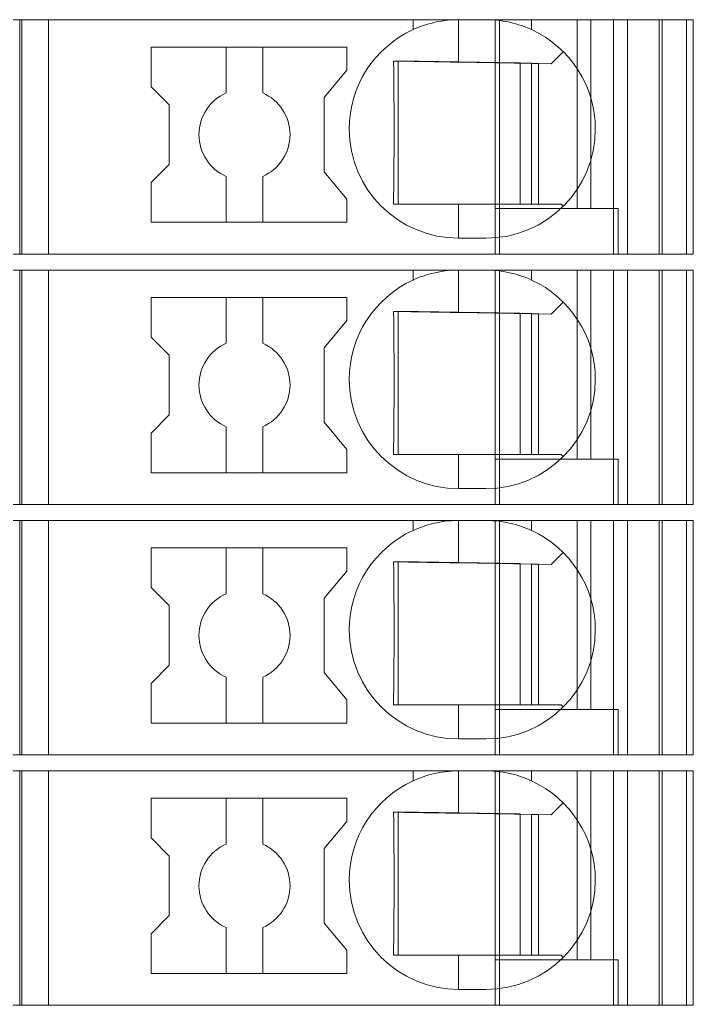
# Model space of a CAD drawing. Header units: millimetres. Extents: x 0 to 1680, y 0 to 1188.
# Drawn here: x 954.37 to 969.15, y 276.35 to 298 of the extents above; entities that cross this region are included whole.
import ezdxf
from ezdxf.enums import TextEntityAlignment as Align

# ---------------------------------------------------------------- set-up
doc = ezdxf.new("R2010")
doc.units = ezdxf.units.MM
for name, color, linetype, lineweight in [('EPLAN309', 5, 'Continuous', 5), ('EPLAN493', 5, 'Continuous', 5), ('MAIN-1', 7, 'Continuous', 5), ('MAIN-2', 7, 'Continuous', 5)]:
    doc.layers.add(name, color=color, linetype=linetype, lineweight=lineweight)
doc.styles.add('Tahoma', font='')
doc.styles.get('Tahoma').set_extended_font_data('Tahoma')

# ---------------------------------------------------------------- blocks, each defined once
blk = doc.blocks.new('EPLSYM_LibrarySPECIAL_Symbol12_Variant0_Placement8_59')
at = {"layer": 'EPLAN309', "lineweight": 13, "ltscale": 16}
blk.add_lwpolyline([(0, -5.15), (68.15, -5.15), (68.15, 0), (0, 0)], close=True, dxfattribs=at)
at = {"layer": 'EPLAN493', "color": 5, "style": 'Tahoma'}
blk.add_attdef('17_20450', text='', height=2.3478, dxfattribs=at).set_placement((0, -21.83478), align=Align.MIDDLE_RIGHT)
blk = doc.blocks.new('EPLSYM_LibrarySPECIAL_Symbol12_Variant0_Placement8_60')
at = {"layer": 'EPLAN309', "lineweight": 13, "ltscale": 16}
blk.add_lwpolyline([(0, -5.15), (68.15, -5.15), (68.15, 0), (0, 0)], close=True, dxfattribs=at)
at = {"layer": 'EPLAN493', "color": 5, "style": 'Tahoma'}
blk.add_attdef('17_20450', text='', height=2.3478, dxfattribs=at).set_placement((0, -21.83478), align=Align.MIDDLE_RIGHT)
blk = doc.blocks.new('EPLSYM_LibrarySPECIAL_Symbol12_Variant0_Placement8_61')
at = {"layer": 'EPLAN309', "lineweight": 13, "ltscale": 16}
blk.add_lwpolyline([(0, -5.15), (68.15, -5.15), (68.15, 0), (0, 0)], close=True, dxfattribs=at)
at = {"layer": 'EPLAN493', "color": 5, "style": 'Tahoma'}
blk.add_attdef('17_20450', text='', height=2.3478, dxfattribs=at).set_placement((0, -21.83478), align=Align.MIDDLE_RIGHT)
blk = doc.blocks.new('EPLSYM_LibrarySPECIAL_Symbol12_Variant0_Placement8_62')
at = {"layer": 'EPLAN309', "lineweight": 13, "ltscale": 16}
blk.add_lwpolyline([(0, -5.15), (68.15, -5.15), (68.15, 0), (0, 0)], close=True, dxfattribs=at)
at = {"layer": 'EPLAN493', "color": 5, "style": 'Tahoma'}
blk.add_attdef('17_20450', text='', height=2.3478, dxfattribs=at).set_placement((0, -21.83478), align=Align.MIDDLE_RIGHT)

msp = doc.modelspace()

# ---------------------------------------------------------------- linework, layer by layer
at = {"layer": 'MAIN-1'}
for p, q in [((955, 298), (954.367, 298)), ((954.367, 292.85), (954.367, 298)), ((955, 298), (963, 298)), ((955, 292.85), (955, 298)), ((963, 298), (964, 298)), ((963, 297.782), (963, 298)), ((963.347, 297.909), (963.283, 297.89)), ((963.413, 297.927), (963.347, 297.909)), ((963.481, 297.943), (963.413, 297.927)), ((963.551, 297.958), (963.481, 297.943)), ((963.622, 297.97), (963.551, 297.958)), ((963.696, 297.981), (963.622, 297.97)), ((963.771, 297.989), (963.696, 297.981)), ((963.847, 297.995), (963.771, 297.989)), ((963.923, 297.999), (963.847, 297.995)), ((964, 298), (963.923, 297.999)), ((964, 297.068), (964, 298)), ((964, 298), (964.6, 298)), ((964.6, 298), (964.677, 297.999)), ((965.6, 298), (964.6, 298)), ((964.677, 297.999), (964.753, 297.995)), ((964.753, 297.995), (964.829, 297.989)), ((964.829, 297.989), (964.904, 297.981)), ((964.904, 297.981), (964.978, 297.97)), ((964.978, 297.97), (965.049, 297.958)), ((965.049, 297.958), (965.119, 297.943)), ((965.119, 297.943), (965.187, 297.927)), ((965.187, 297.927), (965.253, 297.909)), ((965.253, 297.909), (965.317, 297.89)), ((965.6, 298), (969, 298)), ((965.6, 297.782), (965.6, 298)), ((969, 292.85), (969, 298)), ((963.052, 297.805), (963, 297.782)), ((963.106, 297.827), (963.052, 297.805)), ((963.163, 297.849), (963.106, 297.827)), ((963.222, 297.87), (963.163, 297.849)), ((963.283, 297.89), (963.222, 297.87)), ((965.317, 297.89), (965.378, 297.87)), ((965.378, 297.87), (965.437, 297.849)), ((965.437, 297.849), (965.494, 297.827)), ((965.494, 297.827), (965.548, 297.805)), ((965.548, 297.805), (965.6, 297.782)), ((957.25, 297.4), (957.25, 296.529)), ((957.25, 297.4), (961.55, 297.4)), ((958.9, 297.4), (958.9, 296.392)), ((959.7, 296.392), (959.7, 297.4)), ((961.55, 296.889), (961.55, 297.4)), ((966.033, 297.033), (966.297, 297.297)), ((962.574, 297.092), (962.574, 297.022)), ((962.635, 297.091), (962.574, 297.092)), ((962.696, 297.09), (962.635, 297.091)), ((962.671, 297.091), (962.671, 293.95)), ((962.759, 297.089), (962.696, 297.09)), ((962.822, 297.088), (962.759, 297.089)), ((962.887, 297.087), (962.822, 297.088)), ((962.953, 297.086), (962.887, 297.087)), ((963.021, 297.085), (962.953, 297.086)), ((963.09, 297.084), (963.021, 297.085)), ((963.16, 297.082), (963.09, 297.084)), ((963.233, 297.081), (963.16, 297.082)), ((963.307, 297.08), (963.233, 297.081)), ((963.385, 297.079), (963.307, 297.08)), ((963.464, 297.077), (963.385, 297.079)), ((963.547, 297.076), (963.464, 297.077)), ((963.632, 297.075), (963.547, 297.076)), ((963.72, 297.073), (963.632, 297.075)), ((963.812, 297.071), (963.72, 297.073)), ((963.905, 297.07), (963.812, 297.071)), ((964, 297.068), (963.905, 297.07)), ((964, 297.068), (966.033, 297.033)), ((965.35, 297.045), (965.35, 293.95)), ((965.6, 293.95), (965.6, 297.04)), ((961.05, 296.293), (961.55, 296.889)), ((962.574, 297.022), (962.575, 296.95)), ((962.575, 296.95), (962.576, 296.877)), ((962.576, 296.877), (962.577, 296.803)), ((965.75, 297.038), (965.75, 293.95)), ((962.577, 296.803), (962.577, 296.727)), ((962.577, 296.727), (962.578, 296.649)), ((962.578, 296.649), (962.579, 296.57)), ((957.65, 296.129), (957.25, 296.529)), ((962.579, 296.57), (962.58, 296.488)), ((962.58, 296.488), (962.58, 296.404)), ((962.58, 296.404), (962.581, 296.317)), ((961.05, 296.293), (961.05, 294.657)), ((962.581, 296.317), (962.581, 296.226)), ((962.581, 296.226), (962.582, 296.132)), ((957.65, 296.129), (957.65, 294.821)), ((962.582, 296.132), (962.582, 296.034)), ((962.582, 296.034), (962.583, 295.931)), ((962.583, 295.931), (962.583, 295.824)), ((962.583, 295.824), (962.583, 295.713)), ((962.583, 295.713), (962.583, 295.6)), ((962.583, 295.6), (962.583, 295.479)), ((962.583, 295.479), (962.583, 295.361)), ((962.583, 295.361), (962.583, 295.247)), ((962.583, 295.247), (962.582, 295.138)), ((962.582, 295.138), (962.582, 295.034)), ((962.582, 295.034), (962.581, 294.934)), ((962.581, 294.934), (962.581, 294.839)), ((957.65, 294.821), (957.25, 294.421)), ((961.05, 294.657), (961.55, 294.061)), ((962.579, 294.659), (962.578, 294.573)), ((962.58, 294.748), (962.579, 294.659)), ((962.581, 294.839), (962.58, 294.748)), ((958.9, 294.558), (958.9, 293.55)), ((959.7, 294.558), (959.7, 293.55)), ((962.578, 294.49), (962.577, 294.408)), ((962.578, 294.573), (962.578, 294.49)), ((957.25, 294.421), (957.25, 293.55)), ((962.575, 294.25), (962.574, 294.174)), ((962.576, 294.329), (962.575, 294.25)), ((962.577, 294.408), (962.576, 294.329)), ((961.55, 293.55), (961.55, 294.061)), ((962.573, 294.024), (962.572, 293.95)), ((962.574, 294.098), (962.573, 294.024)), ((962.574, 294.174), (962.574, 294.098)), ((962.572, 293.95), (962.633, 293.95)), ((962.633, 293.95), (962.695, 293.95)), ((962.695, 293.95), (962.759, 293.95)), ((962.759, 293.95), (962.823, 293.95)), ((962.823, 293.95), (962.889, 293.95)), ((962.889, 293.95), (962.955, 293.95)), ((962.955, 293.95), (963.024, 293.95)), ((963.024, 293.95), (963.093, 293.95)), ((963.093, 293.95), (963.165, 293.95)), ((963.165, 293.95), (963.239, 293.95)), ((963.239, 293.95), (963.314, 293.95)), ((963.314, 293.95), (963.392, 293.95)), ((963.392, 293.95), (963.472, 293.95)), ((963.472, 293.95), (963.555, 293.95)), ((963.555, 293.95), (963.64, 293.95)), ((963.64, 293.95), (963.727, 293.95)), ((963.727, 293.95), (963.817, 293.95)), ((963.817, 293.95), (963.908, 293.95)), ((963.908, 293.95), (964, 293.95)), ((964, 293.95), (964, 293.2)), ((964, 293.95), (966.25, 293.95)), ((966.297, 293.903), (966.25, 293.95)), ((961.55, 293.55), (957.25, 293.55)), ((964.6, 293.2), (964, 293.2)), ((955, 292.85), (954.367, 292.85)), ((955, 292.85), (969, 292.85)), ((967.5, 292.85), (967.5, 292.85)), ((955, 292.5), (954.367, 292.5)), ((954.367, 287.35), (954.367, 292.5)), ((955, 292.5), (963, 292.5)), ((955, 287.35), (955, 292.5)), ((963, 292.5), (964, 292.5)), ((963, 292.282), (963, 292.5)), ((963.847, 292.495), (963.771, 292.489)), ((963.923, 292.499), (963.847, 292.495)), ((964, 292.5), (963.923, 292.499)), ((964, 291.568), (964, 292.5)), ((964, 292.5), (964.6, 292.5)), ((964.6, 292.5), (964.677, 292.499)), ((965.6, 292.5), (964.6, 292.5)), ((964.677, 292.499), (964.753, 292.495)), ((964.753, 292.495), (964.829, 292.489)), ((965.6, 292.5), (969, 292.5)), ((965.6, 292.282), (965.6, 292.5)), ((969, 287.35), (969, 292.5)), ((963.052, 292.305), (963, 292.282)), ((963.106, 292.327), (963.052, 292.305)), ((963.163, 292.349), (963.106, 292.327)), ((963.222, 292.37), (963.163, 292.349)), ((963.283, 292.39), (963.222, 292.37)), ((963.347, 292.409), (963.283, 292.39)), ((963.413, 292.427), (963.347, 292.409)), ((963.481, 292.443), (963.413, 292.427)), ((963.551, 292.458), (963.481, 292.443)), ((963.622, 292.47), (963.551, 292.458)), ((963.696, 292.481), (963.622, 292.47)), ((963.771, 292.489), (963.696, 292.481)), ((964.829, 292.489), (964.904, 292.481)), ((964.904, 292.481), (964.978, 292.47)), ((964.978, 292.47), (965.049, 292.458)), ((965.049, 292.458), (965.119, 292.443)), ((965.119, 292.443), (965.187, 292.427)), ((965.187, 292.427), (965.253, 292.409)), ((965.253, 292.409), (965.317, 292.39)), ((965.317, 292.39), (965.378, 292.37)), ((965.378, 292.37), (965.437, 292.349)), ((965.437, 292.349), (965.494, 292.327)), ((965.494, 292.327), (965.548, 292.305)), ((965.548, 292.305), (965.6, 292.282)), ((957.25, 291.9), (957.25, 291.029)), ((957.25, 291.9), (961.55, 291.9)), ((958.9, 291.9), (958.9, 290.892)), ((959.7, 290.892), (959.7, 291.9)), ((961.55, 291.389), (961.55, 291.9)), ((966.033, 291.533), (966.297, 291.797)), ((962.574, 291.592), (962.574, 291.522)), ((962.635, 291.591), (962.574, 291.592)), ((962.574, 291.522), (962.575, 291.45)), ((962.575, 291.45), (962.576, 291.377)), ((962.696, 291.59), (962.635, 291.591)), ((962.671, 291.591), (962.671, 288.45)), ((962.759, 291.589), (962.696, 291.59)), ((962.822, 291.588), (962.759, 291.589)), ((962.887, 291.587), (962.822, 291.588)), ((962.953, 291.586), (962.887, 291.587)), ((963.021, 291.585), (962.953, 291.586)), ((963.09, 291.584), (963.021, 291.585)), ((963.16, 291.582), (963.09, 291.584)), ((963.233, 291.581), (963.16, 291.582)), ((963.307, 291.58), (963.233, 291.581)), ((963.385, 291.579), (963.307, 291.58)), ((963.464, 291.577), (963.385, 291.579)), ((963.547, 291.576), (963.464, 291.577)), ((963.632, 291.575), (963.547, 291.576)), ((963.72, 291.573), (963.632, 291.575)), ((963.812, 291.571), (963.72, 291.573)), ((963.905, 291.57), (963.812, 291.571)), ((964, 291.568), (963.905, 291.57)), ((964, 291.568), (966.033, 291.533)), ((965.35, 291.545), (965.35, 288.45)), ((965.6, 288.45), (965.6, 291.54)), ((965.75, 291.538), (965.75, 288.45)), ((961.05, 290.793), (961.55, 291.389)), ((962.576, 291.377), (962.577, 291.303)), ((962.577, 291.303), (962.577, 291.227)), ((962.577, 291.227), (962.578, 291.149)), ((957.65, 290.629), (957.25, 291.029)), ((962.578, 291.149), (962.579, 291.07)), ((962.579, 291.07), (962.58, 290.988)), ((962.58, 290.988), (962.58, 290.904)), ((961.05, 290.793), (961.05, 289.157)), ((962.58, 290.904), (962.581, 290.817)), ((962.581, 290.817), (962.581, 290.726)), ((957.65, 290.629), (957.65, 289.321)), ((962.581, 290.726), (962.582, 290.632)), ((962.582, 290.632), (962.582, 290.534)), ((962.582, 290.534), (962.583, 290.431)), ((962.583, 290.431), (962.583, 290.324)), ((962.583, 290.324), (962.583, 290.213)), ((962.583, 290.213), (962.583, 290.1)), ((962.583, 290.1), (962.583, 289.979)), ((962.583, 289.979), (962.583, 289.861)), ((962.583, 289.747), (962.582, 289.638)), ((962.583, 289.861), (962.583, 289.747)), ((962.582, 289.534), (962.581, 289.434)), ((962.582, 289.638), (962.582, 289.534)), ((957.65, 289.321), (957.25, 288.921)), ((962.58, 289.248), (962.579, 289.159)), ((962.581, 289.339), (962.58, 289.248)), ((962.581, 289.434), (962.581, 289.339)), ((958.9, 289.058), (958.9, 288.05)), ((959.7, 289.058), (959.7, 288.05)), ((961.05, 289.157), (961.55, 288.561)), ((962.579, 289.159), (962.578, 289.073)), ((962.578, 289.073), (962.578, 288.99)), ((957.25, 288.921), (957.25, 288.05)), ((962.576, 288.829), (962.575, 288.75)), ((962.577, 288.908), (962.576, 288.829)), ((962.578, 288.99), (962.577, 288.908)), ((962.574, 288.598), (962.573, 288.524)), ((962.575, 288.75), (962.574, 288.674)), ((962.574, 288.674), (962.574, 288.598)), ((961.55, 288.05), (961.55, 288.561)), ((962.573, 288.524), (962.572, 288.45)), ((962.572, 288.45), (962.633, 288.45)), ((962.633, 288.45), (962.695, 288.45)), ((962.695, 288.45), (962.759, 288.45)), ((962.759, 288.45), (962.823, 288.45)), ((962.823, 288.45), (962.889, 288.45)), ((962.889, 288.45), (962.955, 288.45)), ((962.955, 288.45), (963.024, 288.45)), ((963.024, 288.45), (963.093, 288.45)), ((963.093, 288.45), (963.165, 288.45)), ((963.165, 288.45), (963.239, 288.45)), ((963.239, 288.45), (963.314, 288.45)), ((963.314, 288.45), (963.392, 288.45)), ((963.392, 288.45), (963.472, 288.45)), ((963.472, 288.45), (963.555, 288.45)), ((963.555, 288.45), (963.64, 288.45)), ((963.64, 288.45), (963.727, 288.45)), ((963.727, 288.45), (963.817, 288.45)), ((963.817, 288.45), (963.908, 288.45)), ((963.908, 288.45), (964, 288.45)), ((964, 288.45), (964, 287.7)), ((964, 288.45), (966.25, 288.45)), ((966.297, 288.403), (966.25, 288.45)), ((961.55, 288.05), (957.25, 288.05)), ((964.6, 287.7), (964, 287.7)), ((955, 287.35), (954.367, 287.35)), ((955, 287.35), (969, 287.35)), ((967.5, 287.35), (967.5, 287.35)), ((955, 287), (954.367, 287)), ((954.367, 281.85), (954.367, 287)), ((955, 287), (963, 287)), ((955, 281.85), (955, 287)), ((963, 287), (964, 287)), ((963, 286.782), (963, 287)), ((963.222, 286.87), (963.163, 286.849)), ((963.283, 286.89), (963.222, 286.87)), ((963.347, 286.909), (963.283, 286.89)), ((963.413, 286.927), (963.347, 286.909)), ((963.481, 286.943), (963.413, 286.927)), ((963.551, 286.958), (963.481, 286.943)), ((963.622, 286.97), (963.551, 286.958)), ((963.696, 286.981), (963.622, 286.97)), ((963.771, 286.989), (963.696, 286.981)), ((963.847, 286.995), (963.771, 286.989)), ((963.923, 286.999), (963.847, 286.995)), ((964, 287), (963.923, 286.999)), ((964, 286.068), (964, 287)), ((964, 287), (964.6, 287)), ((964.6, 287), (964.677, 286.999)), ((965.6, 287), (964.6, 287)), ((964.677, 286.999), (964.753, 286.995)), ((964.753, 286.995), (964.829, 286.989)), ((964.829, 286.989), (964.904, 286.981)), ((964.904, 286.981), (964.978, 286.97)), ((964.978, 286.97), (965.049, 286.958)), ((965.049, 286.958), (965.119, 286.943)), ((965.119, 286.943), (965.187, 286.927)), ((965.187, 286.927), (965.253, 286.909)), ((965.253, 286.909), (965.317, 286.89)), ((965.317, 286.89), (965.378, 286.87)), ((965.378, 286.87), (965.437, 286.849)), ((965.6, 287), (969, 287)), ((965.6, 286.782), (965.6, 287)), ((969, 281.85), (969, 287)), ((963.052, 286.805), (963, 286.782)), ((963.106, 286.827), (963.052, 286.805)), ((963.163, 286.849), (963.106, 286.827)), ((965.437, 286.849), (965.494, 286.827)), ((965.494, 286.827), (965.548, 286.805)), ((965.548, 286.805), (965.6, 286.782)), ((957.25, 286.4), (957.25, 285.529)), ((957.25, 286.4), (961.55, 286.4)), ((958.9, 286.4), (958.9, 285.392)), ((959.7, 285.392), (959.7, 286.4)), ((961.55, 285.889), (961.55, 286.4)), ((966.033, 286.033), (966.297, 286.297)), ((962.574, 286.092), (962.574, 286.022)), ((962.635, 286.091), (962.574, 286.092)), ((962.574, 286.022), (962.575, 285.95)), ((962.696, 286.09), (962.635, 286.091)), ((962.671, 286.091), (962.671, 282.95)), ((962.759, 286.089), (962.696, 286.09)), ((962.822, 286.088), (962.759, 286.089)), ((962.887, 286.087), (962.822, 286.088)), ((962.953, 286.086), (962.887, 286.087)), ((963.021, 286.085), (962.953, 286.086)), ((963.09, 286.084), (963.021, 286.085)), ((963.16, 286.082), (963.09, 286.084)), ((963.233, 286.081), (963.16, 286.082)), ((963.307, 286.08), (963.233, 286.081)), ((963.385, 286.079), (963.307, 286.08)), ((963.464, 286.077), (963.385, 286.079)), ((963.547, 286.076), (963.464, 286.077)), ((963.632, 286.075), (963.547, 286.076)), ((963.72, 286.073), (963.632, 286.075)), ((963.812, 286.071), (963.72, 286.073)), ((963.905, 286.07), (963.812, 286.071)), ((964, 286.068), (963.905, 286.07)), ((964, 286.068), (966.033, 286.033)), ((965.35, 286.045), (965.35, 282.95)), ((965.6, 282.95), (965.6, 286.04)), ((965.75, 286.038), (965.75, 282.95)), ((961.05, 285.293), (961.55, 285.889)), ((962.575, 285.95), (962.576, 285.877)), ((962.576, 285.877), (962.577, 285.803)), ((962.577, 285.803), (962.577, 285.727)), ((962.577, 285.727), (962.578, 285.649)), ((962.578, 285.649), (962.579, 285.57)), ((962.579, 285.57), (962.58, 285.488)), ((957.65, 285.129), (957.25, 285.529)), ((962.58, 285.488), (962.58, 285.404)), ((962.58, 285.404), (962.581, 285.317)), ((961.05, 285.293), (961.05, 283.657)), ((962.581, 285.317), (962.581, 285.226)), ((962.581, 285.226), (962.582, 285.132)), ((962.582, 285.132), (962.582, 285.034)), ((957.65, 285.129), (957.65, 283.821)), ((962.582, 285.034), (962.583, 284.931)), ((962.583, 284.931), (962.583, 284.824)), ((962.583, 284.824), (962.583, 284.713)), ((962.583, 284.713), (962.583, 284.6)), ((962.583, 284.6), (962.583, 284.479)), ((962.583, 284.479), (962.583, 284.361)), ((962.583, 284.361), (962.583, 284.247)), ((962.583, 284.247), (962.582, 284.138)), ((962.582, 284.138), (962.582, 284.034)), ((962.581, 283.839), (962.58, 283.748)), ((962.582, 284.034), (962.581, 283.934)), ((962.581, 283.934), (962.581, 283.839)), ((957.65, 283.821), (957.25, 283.421)), ((961.05, 283.657), (961.55, 283.061)), ((962.579, 283.659), (962.578, 283.573)), ((962.58, 283.748), (962.579, 283.659)), ((957.25, 283.421), (957.25, 282.55)), ((958.9, 283.558), (958.9, 282.55)), ((959.7, 283.558), (959.7, 282.55)), ((962.577, 283.408), (962.576, 283.329)), ((962.578, 283.49), (962.577, 283.408)), ((962.578, 283.573), (962.578, 283.49)), ((962.575, 283.25), (962.574, 283.174)), ((962.576, 283.329), (962.575, 283.25)), ((961.55, 282.55), (961.55, 283.061)), ((962.573, 283.024), (962.572, 282.95)), ((962.574, 283.098), (962.573, 283.024)), ((962.574, 283.174), (962.574, 283.098)), ((962.572, 282.95), (962.633, 282.95)), ((962.633, 282.95), (962.695, 282.95)), ((962.695, 282.95), (962.759, 282.95)), ((962.759, 282.95), (962.823, 282.95)), ((962.823, 282.95), (962.889, 282.95)), ((962.889, 282.95), (962.955, 282.95)), ((962.955, 282.95), (963.024, 282.95)), ((963.024, 282.95), (963.093, 282.95)), ((963.093, 282.95), (963.165, 282.95)), ((963.165, 282.95), (963.239, 282.95)), ((963.239, 282.95), (963.314, 282.95)), ((963.314, 282.95), (963.392, 282.95)), ((963.392, 282.95), (963.472, 282.95)), ((963.472, 282.95), (963.555, 282.95)), ((963.555, 282.95), (963.64, 282.95)), ((963.64, 282.95), (963.727, 282.95)), ((963.727, 282.95), (963.817, 282.95)), ((963.817, 282.95), (963.908, 282.95)), ((963.908, 282.95), (964, 282.95)), ((964, 282.95), (964, 282.2)), ((964, 282.95), (966.25, 282.95)), ((966.297, 282.903), (966.25, 282.95)), ((961.55, 282.55), (957.25, 282.55)), ((964.6, 282.2), (964, 282.2)), ((955, 281.85), (954.367, 281.85)), ((955, 281.85), (969, 281.85)), ((967.5, 281.85), (967.5, 281.85)), ((955, 281.5), (954.367, 281.5)), ((954.367, 276.35), (954.367, 281.5)), ((955, 281.5), (963, 281.5)), ((955, 276.35), (955, 281.5)), ((963, 281.5), (964, 281.5)), ((963, 281.282), (963, 281.5)), ((963.551, 281.458), (963.481, 281.443)), ((963.622, 281.47), (963.551, 281.458)), ((963.696, 281.481), (963.622, 281.47)), ((963.771, 281.489), (963.696, 281.481)), ((963.847, 281.495), (963.771, 281.489)), ((963.923, 281.499), (963.847, 281.495)), ((964, 281.5), (963.923, 281.499)), ((964, 280.568), (964, 281.5)), ((964, 281.5), (964.6, 281.5)), ((964.6, 281.5), (964.677, 281.499)), ((965.6, 281.5), (964.6, 281.5)), ((964.677, 281.499), (964.753, 281.495)), ((964.753, 281.495), (964.829, 281.489)), ((964.829, 281.489), (964.904, 281.481)), ((964.904, 281.481), (964.978, 281.47)), ((964.978, 281.47), (965.049, 281.458)), ((965.049, 281.458), (965.119, 281.443)), ((965.6, 281.5), (969, 281.5)), ((965.6, 281.282), (965.6, 281.5)), ((969, 276.35), (969, 281.5)), ((963.052, 281.305), (963, 281.282)), ((963.106, 281.327), (963.052, 281.305)), ((963.163, 281.349), (963.106, 281.327)), ((963.222, 281.37), (963.163, 281.349)), ((963.283, 281.39), (963.222, 281.37)), ((963.347, 281.409), (963.283, 281.39)), ((963.413, 281.427), (963.347, 281.409)), ((963.481, 281.443), (963.413, 281.427)), ((965.119, 281.443), (965.187, 281.427)), ((965.187, 281.427), (965.253, 281.409)), ((965.253, 281.409), (965.317, 281.39)), ((965.317, 281.39), (965.378, 281.37)), ((965.378, 281.37), (965.437, 281.349)), ((965.437, 281.349), (965.494, 281.327)), ((965.494, 281.327), (965.548, 281.305)), ((965.548, 281.305), (965.6, 281.282)), ((957.25, 280.9), (957.25, 280.029)), ((957.25, 280.9), (961.55, 280.9)), ((958.9, 280.9), (958.9, 279.892)), ((959.7, 279.892), (959.7, 280.9)), ((961.55, 280.389), (961.55, 280.9)), ((962.574, 280.592), (962.574, 280.522)), ((962.635, 280.591), (962.574, 280.592)), ((962.696, 280.59), (962.635, 280.591)), ((962.671, 280.591), (962.671, 277.45)), ((962.759, 280.589), (962.696, 280.59)), ((962.822, 280.588), (962.759, 280.589)), ((962.887, 280.587), (962.822, 280.588)), ((962.953, 280.586), (962.887, 280.587)), ((963.021, 280.585), (962.953, 280.586)), ((963.09, 280.584), (963.021, 280.585)), ((966.033, 280.533), (966.297, 280.797)), ((961.05, 279.793), (961.55, 280.389)), ((962.574, 280.522), (962.575, 280.45)), ((962.575, 280.45), (962.576, 280.377)), ((962.576, 280.377), (962.577, 280.303)), ((963.16, 280.582), (963.09, 280.584)), ((963.233, 280.581), (963.16, 280.582)), ((963.307, 280.58), (963.233, 280.581)), ((963.385, 280.579), (963.307, 280.58)), ((963.464, 280.577), (963.385, 280.579)), ((963.547, 280.576), (963.464, 280.577)), ((963.632, 280.575), (963.547, 280.576)), ((963.72, 280.573), (963.632, 280.575)), ((963.812, 280.571), (963.72, 280.573)), ((963.905, 280.57), (963.812, 280.571)), ((964, 280.568), (963.905, 280.57)), ((964, 280.568), (966.033, 280.533)), ((965.35, 280.545), (965.35, 277.45)), ((965.6, 277.45), (965.6, 280.54)), ((965.75, 280.538), (965.75, 277.45)), ((962.577, 280.303), (962.577, 280.227)), ((962.577, 280.227), (962.578, 280.149)), ((957.65, 279.629), (957.25, 280.029)), ((962.578, 280.149), (962.579, 280.07)), ((962.579, 280.07), (962.58, 279.988)), ((962.58, 279.988), (962.58, 279.904)), ((961.05, 279.793), (961.05, 278.157)), ((962.58, 279.904), (962.581, 279.817)), ((962.581, 279.817), (962.581, 279.726)), ((962.581, 279.726), (962.582, 279.632)), ((957.65, 279.629), (957.65, 278.321)), ((962.582, 279.632), (962.582, 279.534)), ((962.582, 279.534), (962.583, 279.431)), ((962.583, 279.431), (962.583, 279.324)), ((962.583, 279.324), (962.583, 279.213)), ((962.583, 279.213), (962.583, 279.1)), ((962.583, 279.1), (962.583, 278.979)), ((962.583, 278.979), (962.583, 278.861)), ((962.583, 278.861), (962.583, 278.747)), ((962.583, 278.747), (962.582, 278.638)), ((962.582, 278.638), (962.582, 278.534)), ((962.582, 278.534), (962.581, 278.434)), ((962.581, 278.434), (962.581, 278.339)), ((957.65, 278.321), (957.25, 277.921)), ((962.58, 278.248), (962.579, 278.159)), ((962.581, 278.339), (962.58, 278.248)), ((958.9, 278.058), (958.9, 277.05)), ((959.7, 278.058), (959.7, 277.05)), ((961.05, 278.157), (961.55, 277.561)), ((962.578, 277.99), (962.577, 277.908)), ((962.579, 278.159), (962.578, 278.073)), ((962.578, 278.073), (962.578, 277.99)), ((957.25, 277.921), (957.25, 277.05)), ((962.576, 277.829), (962.575, 277.75)), ((962.577, 277.908), (962.576, 277.829)), ((961.55, 277.05), (961.55, 277.561)), ((962.574, 277.598), (962.573, 277.524)), ((962.575, 277.75), (962.574, 277.674)), ((962.574, 277.674), (962.574, 277.598)), ((962.573, 277.524), (962.572, 277.45)), ((962.572, 277.45), (962.633, 277.45)), ((962.633, 277.45), (962.695, 277.45)), ((962.695, 277.45), (962.759, 277.45)), ((962.759, 277.45), (962.823, 277.45)), ((962.823, 277.45), (962.889, 277.45)), ((962.889, 277.45), (962.955, 277.45)), ((962.955, 277.45), (963.024, 277.45)), ((963.024, 277.45), (963.093, 277.45)), ((963.093, 277.45), (963.165, 277.45)), ((963.165, 277.45), (963.239, 277.45)), ((963.239, 277.45), (963.314, 277.45)), ((963.314, 277.45), (963.392, 277.45)), ((963.392, 277.45), (963.472, 277.45)), ((963.472, 277.45), (963.555, 277.45)), ((963.555, 277.45), (963.64, 277.45)), ((963.64, 277.45), (963.727, 277.45)), ((963.727, 277.45), (963.817, 277.45)), ((963.817, 277.45), (963.908, 277.45)), ((963.908, 277.45), (964, 277.45)), ((964, 277.45), (964, 276.7)), ((964, 277.45), (966.25, 277.45)), ((966.297, 277.403), (966.25, 277.45)), ((961.55, 277.05), (957.25, 277.05)), ((964.6, 276.7), (964, 276.7)), ((955, 276.35), (954.367, 276.35)), ((955, 276.35), (969, 276.35)), ((967.5, 276.35), (967.5, 276.35))]:
    msp.add_line(p, q, dxfattribs=at)
for centre, radius, start, end in [((964, 295.6), 2.4, 114.6244, 180), ((964.6, 295.6), 2.4, 0, 65.3756), ((959.3, 295.475), 1, 113.5782, 180), ((959.3, 295.475), 1, 0, 66.4218), ((964, 295.6), 2.4, 180, 270), ((964.6, 295.6), 2.4, 270, 0), ((959.3, 295.475), 1, 180, 246.4218), ((959.3, 295.475), 1, 293.5782, 0), ((964, 290.1), 2.4, 114.6244, 180), ((964.6, 290.1), 2.4, 0, 65.3756), ((959.3, 289.975), 1, 113.5782, 180), ((959.3, 289.975), 1, 0, 66.4218), ((959.3, 289.975), 1, 180, 246.4218), ((959.3, 289.975), 1, 293.5782, 0), ((964, 290.1), 2.4, 180, 270), ((964.6, 290.1), 2.4, 270, 0), ((964, 284.6), 2.4, 114.6244, 180), ((964.6, 284.6), 2.4, 0, 65.3756), ((959.3, 284.475), 1, 113.5782, 180), ((959.3, 284.475), 1, 0, 66.4218), ((964, 284.6), 2.4, 180, 270), ((964.6, 284.6), 2.4, 270, 0), ((959.3, 284.475), 1, 180, 246.4218), ((959.3, 284.475), 1, 293.5782, 0), ((964, 279.1), 2.4, 114.6244, 180), ((964.6, 279.1), 2.4, 0, 65.3756), ((959.3, 278.975), 1, 113.5782, 180), ((959.3, 278.975), 1, 0, 66.4218), ((964, 279.1), 2.4, 180, 270), ((964.6, 279.1), 2.4, 270, 0), ((959.3, 278.975), 1, 180, 246.4218), ((959.3, 278.975), 1, 293.5782, 0)]:
    msp.add_arc(centre, radius, start, end, dxfattribs=at)
at = {"layer": 'MAIN-2'}
for p, q in [((954.414, 298), (954.414, 292.85)), ((964.8, 298), (964.8, 292.85)), ((964.898, 298), (964.898, 292.85)), ((966.6, 298), (966.6, 293.85)), ((966.9, 293.85), (966.9, 298)), ((967.4, 298), (967.4, 292.85)), ((967.709, 292.85), (967.709, 298)), ((968.4, 292.85), (968.4, 298)), ((968.47, 298), (968.47, 292.85)), ((962.671, 297.1), (962.574, 297.092)), ((962.671, 297.1), (962.671, 297.091)), ((965.35, 297.053), (962.671, 297.1)), ((965.35, 297.048), (965.35, 297.053)), ((965.6, 297.043), (965.35, 297.048)), ((965.35, 297.048), (965.35, 297.045)), ((965.6, 297.043), (965.6, 297.042)), ((965.75, 297.039), (965.6, 297.042)), ((965.6, 297.04), (965.6, 297.042)), ((965.75, 297.038), (965.75, 297.039)), ((965.75, 297.038), (966.033, 297.033)), ((965.75, 297.038), (965.75, 297.038)), ((964.8, 293.85), (967.5, 293.85)), ((965.35, 293.95), (965.35, 293.95)), ((965.6, 293.95), (965.6, 293.95)), ((966.297, 293.903), (966.297, 293.903)), ((967.5, 292.85), (967.5, 293.85)), ((954.414, 292.5), (954.414, 287.35)), ((964.8, 292.5), (964.8, 287.35)), ((964.898, 292.5), (964.898, 287.35)), ((966.6, 292.5), (966.6, 288.35)), ((966.9, 288.35), (966.9, 292.5)), ((967.4, 292.5), (967.4, 287.35)), ((967.709, 287.35), (967.709, 292.5)), ((968.4, 287.35), (968.4, 292.5)), ((968.47, 292.5), (968.47, 287.35)), ((962.671, 291.6), (962.574, 291.592)), ((962.671, 291.6), (962.671, 291.591)), ((965.35, 291.553), (962.671, 291.6)), ((965.35, 291.548), (965.35, 291.553)), ((965.6, 291.543), (965.35, 291.548)), ((965.35, 291.548), (965.35, 291.545)), ((965.6, 291.543), (965.6, 291.542)), ((965.75, 291.539), (965.6, 291.542)), ((965.6, 291.54), (965.6, 291.542)), ((965.75, 291.538), (965.75, 291.539)), ((965.75, 291.538), (966.033, 291.533)), ((965.75, 291.538), (965.75, 291.538)), ((965.35, 288.45), (965.35, 288.45)), ((965.6, 288.45), (965.6, 288.45)), ((966.297, 288.403), (966.297, 288.403)), ((964.8, 288.35), (967.5, 288.35)), ((967.5, 287.35), (967.5, 288.35)), ((954.414, 287), (954.414, 281.85)), ((964.8, 287), (964.8, 281.85)), ((964.898, 287), (964.898, 281.85)), ((966.6, 287), (966.6, 282.85)), ((966.9, 282.85), (966.9, 287)), ((967.4, 287), (967.4, 281.85)), ((967.709, 281.85), (967.709, 287)), ((968.4, 281.85), (968.4, 287)), ((968.47, 287), (968.47, 281.85)), ((962.671, 286.1), (962.574, 286.092)), ((962.671, 286.1), (962.671, 286.091)), ((965.35, 286.053), (962.671, 286.1)), ((965.35, 286.048), (965.35, 286.053)), ((965.6, 286.043), (965.35, 286.048)), ((965.35, 286.048), (965.35, 286.045)), ((965.6, 286.043), (965.6, 286.042)), ((965.75, 286.039), (965.6, 286.042)), ((965.6, 286.04), (965.6, 286.042)), ((965.75, 286.038), (965.75, 286.039)), ((965.75, 286.038), (966.033, 286.033)), ((965.75, 286.038), (965.75, 286.038)), ((964.8, 282.85), (967.5, 282.85)), ((965.35, 282.95), (965.35, 282.95)), ((965.6, 282.95), (965.6, 282.95)), ((966.297, 282.903), (966.297, 282.903)), ((967.5, 281.85), (967.5, 282.85)), ((954.414, 281.5), (954.414, 276.35)), ((964.8, 281.5), (964.8, 276.35)), ((964.898, 281.5), (964.898, 276.35)), ((966.6, 281.5), (966.6, 277.35)), ((966.9, 277.35), (966.9, 281.5)), ((967.4, 281.5), (967.4, 276.35)), ((967.709, 276.35), (967.709, 281.5)), ((968.4, 276.35), (968.4, 281.5)), ((968.47, 281.5), (968.47, 276.35)), ((962.671, 280.6), (962.574, 280.592)), ((962.671, 280.6), (962.671, 280.591)), ((965.35, 280.553), (962.671, 280.6)), ((965.35, 280.548), (965.35, 280.553)), ((965.6, 280.543), (965.35, 280.548)), ((965.35, 280.548), (965.35, 280.545)), ((965.6, 280.543), (965.6, 280.542)), ((965.75, 280.539), (965.6, 280.542)), ((965.6, 280.54), (965.6, 280.542)), ((965.75, 280.538), (965.75, 280.539)), ((965.75, 280.538), (966.033, 280.533)), ((965.75, 280.538), (965.75, 280.538)), ((964.8, 277.35), (967.5, 277.35)), ((965.35, 277.45), (965.35, 277.45)), ((965.6, 277.45), (965.6, 277.45)), ((966.297, 277.403), (966.297, 277.403)), ((967.5, 276.35), (967.5, 277.35))]:
    msp.add_line(p, q, dxfattribs=at)

# ---------------------------------------------------------------- block references
for name, p in [('EPLSYM_LibrarySPECIAL_Symbol12_Variant0_Placement8_59', (901, 298)), ('EPLSYM_LibrarySPECIAL_Symbol12_Variant0_Placement8_60', (901, 292.5)), ('EPLSYM_LibrarySPECIAL_Symbol12_Variant0_Placement8_61', (901, 287)), ('EPLSYM_LibrarySPECIAL_Symbol12_Variant0_Placement8_62', (901, 281.5))]:
    msp.add_blockref(name, p)

doc.saveas('drawing.dxf')
